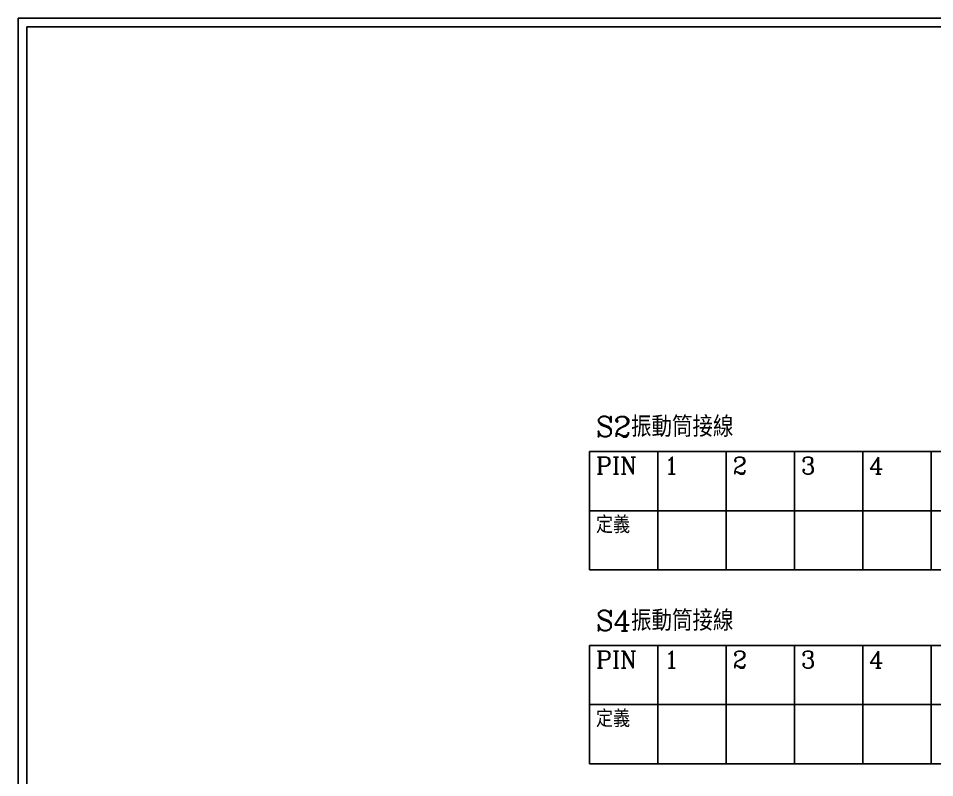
# Model space of a CAD drawing. Extents: x 926 to 1213, y -211 to -7.
# Drawn here: x 925.7 to 1060.1, y -118.6 to -7.2 of the extents above; entities that cross this region are included whole.
import ezdxf

# ---------------------------------------------------------------- set-up
doc = ezdxf.new("R2010")
doc.units = 0
doc.layers.get('0').update_dxf_attribs({"linetype": 'CONTINUOUS'})
doc.layers.add('圖框層', color=7, linetype='CONTINUOUS')

msp = doc.modelspace()

# ---------------------------------------------------------------- linework, layer by layer
for points in [[(1009.47, -70.77), (1019.48, -70.77), (1019.48, -79.43), (1009.47, -79.43)], [(1019.48, -70.77), (1029.49, -70.77), (1029.49, -79.43), (1019.48, -79.43)], [(1029.49, -70.77), (1039.5, -70.77), (1039.5, -79.43), (1029.49, -79.43)], [(1039.5, -70.77), (1049.51, -70.77), (1049.51, -79.43), (1039.5, -79.43)], [(1049.51, -70.77), (1059.52, -70.77), (1059.52, -79.43), (1049.51, -79.43)], [(1059.52, -70.77), (1069.53, -70.77), (1069.53, -79.43), (1059.52, -79.43)], [(1009.47, -79.43), (1019.48, -79.43), (1019.48, -88.09), (1009.47, -88.09)], [(1019.48, -79.43), (1029.49, -79.43), (1029.49, -88.09), (1019.48, -88.09)], [(1029.49, -79.43), (1039.5, -79.43), (1039.5, -88.09), (1029.49, -88.09)], [(1039.5, -79.43), (1049.51, -79.43), (1049.51, -88.09), (1039.5, -88.09)], [(1049.51, -79.43), (1059.52, -79.43), (1059.52, -88.09), (1049.51, -88.09)], [(1059.52, -79.43), (1069.53, -79.43), (1069.53, -88.09), (1059.52, -88.09)], [(1009.47, -99.2), (1019.48, -99.2), (1019.48, -107.86), (1009.47, -107.86)], [(1019.48, -99.2), (1029.49, -99.2), (1029.49, -107.86), (1019.48, -107.86)], [(1029.49, -99.2), (1039.5, -99.2), (1039.5, -107.86), (1029.49, -107.86)], [(1039.5, -99.2), (1049.51, -99.2), (1049.51, -107.86), (1039.5, -107.86)], [(1049.51, -99.2), (1059.52, -99.2), (1059.52, -107.86), (1049.51, -107.86)], [(1059.52, -99.2), (1069.53, -99.2), (1069.53, -107.86), (1059.52, -107.86)], [(1009.47, -107.86), (1019.48, -107.86), (1019.48, -116.53), (1009.47, -116.53)], [(1019.48, -107.86), (1029.49, -107.86), (1029.49, -116.53), (1019.48, -116.53)], [(1029.49, -107.86), (1039.5, -107.86), (1039.5, -116.53), (1029.49, -116.53)], [(1039.5, -107.86), (1049.51, -107.86), (1049.51, -116.53), (1039.5, -116.53)], [(1049.51, -107.86), (1059.52, -107.86), (1059.52, -116.53), (1049.51, -116.53)], [(1059.52, -107.86), (1069.53, -107.86), (1069.53, -116.53), (1059.52, -116.53)]]:
    msp.add_lwpolyline(points, close=True)
at = {"layer": '圖框層', "color": 7}
for p, q in [((1212.74, -7.25), (925.74, -7.25)), ((925.74, -211.22), (925.74, -7.25)), ((1211.49, -8.5), (926.99, -8.5)), ((926.99, -209.97), (926.99, -8.5))]:
    msp.add_line(p, q, dxfattribs=at)

# ---------------------------------------------------------------- texts
at = {"attachment_point": 1}
for s, insert, char_height, width in [('{\\Fromanc,chineset|c136;S2振動筒接線}', (1010.41, -65.61), 3, 37.4642), ('{\\Fromanc,chineset|c136;PIN}', (1010.41, -71.57), 2.5, 8.2913), ('{\\Fromanc,chineset|c136;1}', (1020.42, -71.57), 2.5, 8.2913), ('{\\Fromanc,chineset|c136;2}', (1030.43, -71.57), 2.5, 8.2913), ('{\\Fromanc,chineset|c136;3}', (1040.44, -71.57), 2.5, 8.2913), ('{\\Fromanc,chineset|c136;4}', (1050.45, -71.57), 2.5, 8.2913), ('{\\Fromanc,chineset|c136;定義}', (1010.41, -80.23), 2.5, 8.2913), ('{\\Fromanc,chineset|c136;S4振動筒接線}', (1010.41, -94.04), 3, 37.4642), ('{\\Fromanc,chineset|c136;PIN}', (1010.41, -100), 2.5, 8.2913), ('{\\Fromanc,chineset|c136;1}', (1020.42, -100), 2.5, 8.2913), ('{\\Fromanc,chineset|c136;2}', (1030.43, -100), 2.5, 8.2913), ('{\\Fromanc,chineset|c136;3}', (1040.44, -100), 2.5, 8.2913), ('{\\Fromanc,chineset|c136;4}', (1050.45, -100), 2.5, 8.2913), ('{\\Fromanc,chineset|c136;定義}', (1010.41, -108.66), 2.5, 8.2913)]:
    msp.add_mtext(s, dxfattribs=dict(at, insert=insert, char_height=char_height, width=width))

doc.saveas('drawing.dxf')
